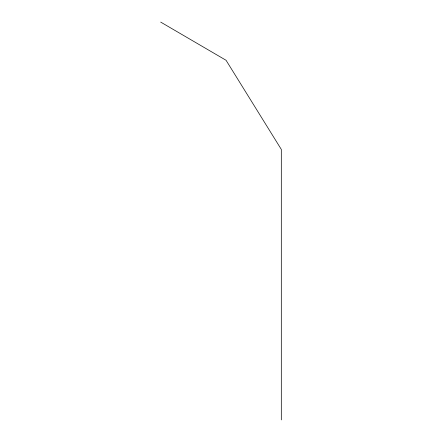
<?xml version="1.0" encoding="UTF-8"?>
<svg xmlns="http://www.w3.org/2000/svg" width="442" height="442" viewBox="0 0 442 442"><rect width="100%" height="100%" fill="white"/><g stroke="black" fill="none" stroke-linecap="round" stroke-linejoin="round"><path stroke-width="0.66" d="M160.689 22.1L226.061 60.278L281.311 149.418L281.311 419.9"/></g></svg>
